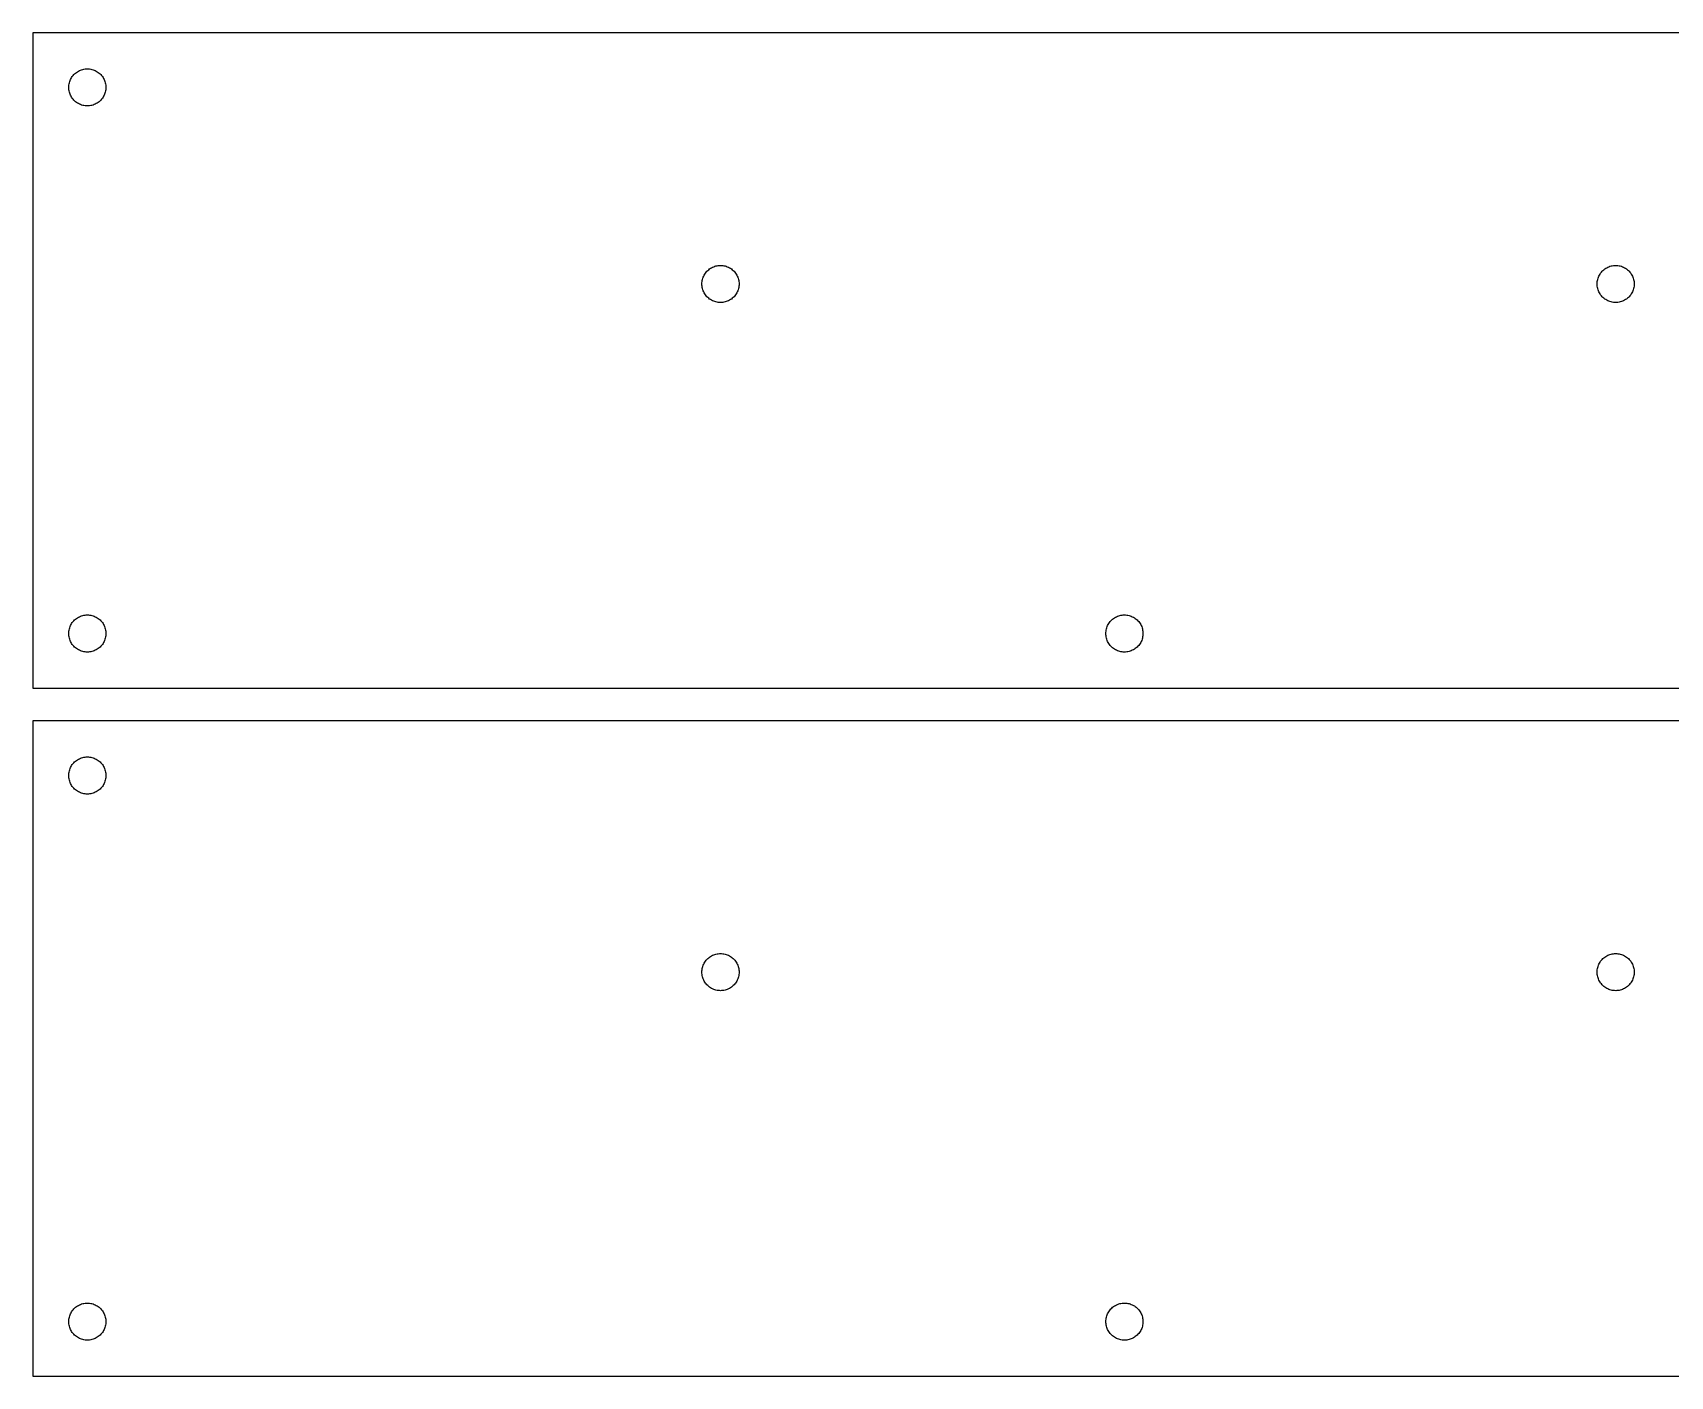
# Model space of a CAD drawing. Header units: metres. Extents: x 0 to 300, y 0 to 186.
# Drawn here: x 0 to 150, y 63 to 186 of the extents above; entities that cross this region are included whole.
import ezdxf

# ---------------------------------------------------------------- set-up
doc = ezdxf.new("R2010")
doc.units = ezdxf.units.M

msp = doc.modelspace()

# ---------------------------------------------------------------- linework, layer by layer
for p, q in [((300, 186), (0, 186)), ((0, 186), (0, 126)), ((3.35339, 181.423), (3.38319, 181.525)), ((3.38319, 181.525), (3.41937, 181.626)), ((3.41937, 181.626), (3.46179, 181.724)), ((3.46179, 181.724), (3.51027, 181.819)), ((3.51027, 181.819), (3.56464, 181.911)), ((3.56464, 181.911), (3.62466, 181.999)), ((3.62466, 181.999), (3.69012, 182.084)), ((3.69012, 182.084), (3.76074, 182.164)), ((3.76074, 182.164), (3.83626, 182.239)), ((3.83626, 182.239), (3.91637, 182.31)), ((3.91637, 182.31), (4.00076, 182.375)), ((4.00076, 182.375), (4.08908, 182.435)), ((4.08908, 182.435), (4.18102, 182.49)), ((4.18102, 182.49), (4.27617, 182.538)), ((4.27617, 182.538), (4.37418, 182.581)), ((4.37418, 182.581), (4.47467, 182.617)), ((4.47467, 182.617), (4.57722, 182.647)), ((4.57722, 182.647), (4.68144, 182.67)), ((4.68144, 182.67), (4.78693, 182.687)), ((4.78693, 182.687), (4.89325, 182.697)), ((4.89325, 182.697), (5, 182.7)), ((5, 182.7), (5.10674, 182.697)), ((5.10674, 182.697), (5.21306, 182.687)), ((5.21306, 182.687), (5.31854, 182.67)), ((5.31854, 182.67), (5.42276, 182.647)), ((5.42276, 182.647), (5.52531, 182.617)), ((5.52531, 182.617), (5.62581, 182.581)), ((5.62581, 182.581), (5.72382, 182.538)), ((5.72382, 182.538), (5.81897, 182.49)), ((5.81897, 182.49), (5.9109, 182.435)), ((5.9109, 182.435), (5.99922, 182.375)), ((5.99922, 182.375), (6.08362, 182.31)), ((6.08362, 182.31), (6.16373, 182.239)), ((6.16373, 182.239), (6.23924, 182.164)), ((6.23924, 182.164), (6.30986, 182.084)), ((6.30986, 182.084), (6.37532, 181.999)), ((6.37532, 181.999), (6.43535, 181.911)), ((6.43535, 181.911), (6.48972, 181.819)), ((6.48972, 181.819), (6.53819, 181.724)), ((6.53819, 181.724), (6.58061, 181.626)), ((6.58061, 181.626), (6.61679, 181.525)), ((6.61679, 181.525), (6.64659, 181.423)), ((3.29999, 181), (3.30334, 181.107)), ((3.30334, 180.893), (3.29999, 181)), ((3.30334, 181.107), (3.3134, 181.213)), ((3.3134, 180.787), (3.30334, 180.893)), ((3.3134, 181.213), (3.33011, 181.319)), ((3.33011, 180.681), (3.3134, 180.787)), ((3.33011, 181.319), (3.35339, 181.423)), ((3.35339, 180.577), (3.33011, 180.681)), ((3.38319, 180.475), (3.35339, 180.577)), ((3.41937, 180.374), (3.38319, 180.475)), ((3.46179, 180.276), (3.41937, 180.374)), ((3.51027, 180.181), (3.46179, 180.276)), ((3.56464, 180.089), (3.51027, 180.181)), ((3.62466, 180.001), (3.56464, 180.089)), ((3.69012, 179.916), (3.62466, 180.001)), ((6.37532, 180.001), (6.30986, 179.916)), ((6.43535, 180.089), (6.37532, 180.001)), ((6.48972, 180.181), (6.43535, 180.089)), ((6.53819, 180.276), (6.48972, 180.181)), ((6.58061, 180.374), (6.53819, 180.276)), ((6.61679, 180.475), (6.58061, 180.374)), ((6.64659, 180.577), (6.61679, 180.475)), ((6.64659, 181.423), (6.66988, 181.319)), ((6.66988, 180.681), (6.64659, 180.577)), ((6.66988, 181.319), (6.68658, 181.213)), ((6.68658, 180.787), (6.66988, 180.681)), ((6.68658, 181.213), (6.69664, 181.107)), ((6.69664, 180.893), (6.68658, 180.787)), ((6.69664, 181.107), (6.7, 181)), ((6.7, 181), (6.69664, 180.893)), ((3.76074, 179.836), (3.69012, 179.916)), ((3.83626, 179.761), (3.76074, 179.836)), ((3.91637, 179.69), (3.83626, 179.761)), ((4.00076, 179.625), (3.91637, 179.69)), ((4.08908, 179.565), (4.00076, 179.625)), ((4.18102, 179.51), (4.08908, 179.565)), ((4.27617, 179.462), (4.18102, 179.51)), ((4.37418, 179.419), (4.27617, 179.462)), ((4.47467, 179.383), (4.37418, 179.419)), ((4.57722, 179.353), (4.47467, 179.383)), ((4.68144, 179.33), (4.57722, 179.353)), ((4.78693, 179.313), (4.68144, 179.33)), ((4.89325, 179.303), (4.78693, 179.313)), ((5, 179.3), (4.89325, 179.303)), ((5.10674, 179.303), (5, 179.3)), ((5.21306, 179.313), (5.10674, 179.303)), ((5.31854, 179.33), (5.21306, 179.313)), ((5.42276, 179.353), (5.31854, 179.33)), ((5.52531, 179.383), (5.42276, 179.353)), ((5.62581, 179.419), (5.52531, 179.383)), ((5.72382, 179.462), (5.62581, 179.419)), ((5.81897, 179.51), (5.72382, 179.462)), ((5.9109, 179.565), (5.81897, 179.51)), ((5.99922, 179.625), (5.9109, 179.565)), ((6.08362, 179.69), (5.99922, 179.625)), ((6.16373, 179.761), (6.08362, 179.69)), ((6.23924, 179.836), (6.16373, 179.761)), ((6.30986, 179.916), (6.23924, 179.836)), ((61.3534, 163.423), (61.3832, 163.525)), ((61.3832, 163.525), (61.4194, 163.626)), ((61.4194, 163.626), (61.4618, 163.724)), ((61.4618, 163.724), (61.5103, 163.819)), ((61.5103, 163.819), (61.5646, 163.911)), ((61.5646, 163.911), (61.6247, 163.999)), ((61.6247, 163.999), (61.6901, 164.084)), ((61.6901, 164.084), (61.7607, 164.164)), ((61.7607, 164.164), (61.8363, 164.239)), ((61.8363, 164.239), (61.9164, 164.31)), ((61.9164, 164.31), (62.0008, 164.375)), ((62.0008, 164.375), (62.0891, 164.435)), ((62.0891, 164.435), (62.181, 164.49)), ((62.181, 164.49), (62.2762, 164.538)), ((62.2762, 164.538), (62.3742, 164.581)), ((62.3742, 164.581), (62.4747, 164.617)), ((62.4747, 164.617), (62.5772, 164.647)), ((62.5772, 164.647), (62.6814, 164.67)), ((62.6814, 164.67), (62.7869, 164.687)), ((62.7869, 164.687), (62.8932, 164.697)), ((62.8932, 164.697), (63, 164.7)), ((63, 164.7), (63.1067, 164.697)), ((63.1067, 164.697), (63.2131, 164.687)), ((63.2131, 164.687), (63.3185, 164.67)), ((63.3185, 164.67), (63.4228, 164.647)), ((63.4228, 164.647), (63.5253, 164.617)), ((63.5253, 164.617), (63.6258, 164.581)), ((63.6258, 164.581), (63.7238, 164.538)), ((63.7238, 164.538), (63.819, 164.49)), ((63.819, 164.49), (63.9109, 164.435)), ((63.9109, 164.435), (63.9992, 164.375)), ((63.9992, 164.375), (64.0836, 164.31)), ((64.0836, 164.31), (64.1637, 164.239)), ((64.1637, 164.239), (64.2392, 164.164)), ((64.2392, 164.164), (64.3099, 164.084)), ((64.3099, 164.084), (64.3753, 163.999)), ((64.3753, 163.999), (64.4353, 163.911)), ((64.4353, 163.911), (64.4897, 163.819)), ((64.4897, 163.819), (64.5382, 163.724)), ((64.5382, 163.724), (64.5806, 163.626)), ((64.5806, 163.626), (64.6168, 163.525)), ((64.6168, 163.525), (64.6466, 163.423)), ((143.353, 163.423), (143.383, 163.525)), ((143.383, 163.525), (143.419, 163.626)), ((143.419, 163.626), (143.462, 163.724)), ((143.462, 163.724), (143.51, 163.819)), ((143.51, 163.819), (143.565, 163.911)), ((143.565, 163.911), (143.625, 163.999)), ((143.625, 163.999), (143.69, 164.084)), ((143.69, 164.084), (143.761, 164.164)), ((143.761, 164.164), (143.836, 164.239)), ((143.836, 164.239), (143.916, 164.31)), ((143.916, 164.31), (144.001, 164.375)), ((144.001, 164.375), (144.089, 164.435)), ((144.089, 164.435), (144.181, 164.49)), ((144.181, 164.49), (144.276, 164.538)), ((144.276, 164.538), (144.374, 164.581)), ((144.374, 164.581), (144.475, 164.617)), ((144.475, 164.617), (144.577, 164.647)), ((144.577, 164.647), (144.681, 164.67)), ((144.681, 164.67), (144.787, 164.687)), ((144.787, 164.687), (144.893, 164.697)), ((144.893, 164.697), (145, 164.7)), ((145, 164.7), (145.107, 164.697)), ((145.107, 164.697), (145.213, 164.687)), ((145.213, 164.687), (145.319, 164.67)), ((145.319, 164.67), (145.423, 164.647)), ((145.423, 164.647), (145.525, 164.617)), ((145.525, 164.617), (145.626, 164.581)), ((145.626, 164.581), (145.724, 164.538)), ((145.724, 164.538), (145.819, 164.49)), ((145.819, 164.49), (145.911, 164.435)), ((145.911, 164.435), (145.999, 164.375)), ((145.999, 164.375), (146.084, 164.31)), ((146.084, 164.31), (146.164, 164.239)), ((146.164, 164.239), (146.239, 164.164)), ((146.239, 164.164), (146.31, 164.084)), ((146.31, 164.084), (146.375, 163.999)), ((146.375, 163.999), (146.435, 163.911)), ((146.435, 163.911), (146.49, 163.819)), ((146.49, 163.819), (146.538, 163.724)), ((146.538, 163.724), (146.581, 163.626)), ((146.581, 163.626), (146.617, 163.525)), ((146.617, 163.525), (146.647, 163.423)), ((61.3, 163), (61.3033, 163.107)), ((61.3033, 162.893), (61.3, 163)), ((61.3033, 163.107), (61.3134, 163.213)), ((61.3134, 162.787), (61.3033, 162.893)), ((61.3134, 163.213), (61.3301, 163.319)), ((61.3301, 162.681), (61.3134, 162.787)), ((61.3301, 163.319), (61.3534, 163.423)), ((61.3534, 162.577), (61.3301, 162.681)), ((61.3832, 162.475), (61.3534, 162.577)), ((61.4194, 162.374), (61.3832, 162.475)), ((61.4618, 162.276), (61.4194, 162.374)), ((61.5103, 162.181), (61.4618, 162.276)), ((61.5646, 162.089), (61.5103, 162.181)), ((61.6247, 162.001), (61.5646, 162.089)), ((61.6901, 161.916), (61.6247, 162.001)), ((64.3753, 162.001), (64.3099, 161.916)), ((64.4353, 162.089), (64.3753, 162.001)), ((64.4897, 162.181), (64.4353, 162.089)), ((64.5382, 162.276), (64.4897, 162.181)), ((64.5806, 162.374), (64.5382, 162.276)), ((64.6168, 162.475), (64.5806, 162.374)), ((64.6466, 162.577), (64.6168, 162.475)), ((64.6466, 163.423), (64.6699, 163.319)), ((64.6699, 162.681), (64.6466, 162.577)), ((64.6699, 163.319), (64.6866, 163.213)), ((64.6866, 162.787), (64.6699, 162.681)), ((64.6866, 163.213), (64.6966, 163.107)), ((64.6966, 162.893), (64.6866, 162.787)), ((64.6966, 163.107), (64.7, 163)), ((64.7, 163), (64.6966, 162.893)), ((143.3, 163), (143.303, 163.107)), ((143.303, 162.893), (143.3, 163)), ((143.303, 163.107), (143.313, 163.213)), ((143.313, 162.787), (143.303, 162.893)), ((143.313, 163.213), (143.33, 163.319)), ((143.33, 162.681), (143.313, 162.787)), ((143.33, 163.319), (143.353, 163.423)), ((143.353, 162.577), (143.33, 162.681)), ((143.383, 162.475), (143.353, 162.577)), ((143.419, 162.374), (143.383, 162.475)), ((143.462, 162.276), (143.419, 162.374)), ((143.51, 162.181), (143.462, 162.276)), ((143.565, 162.089), (143.51, 162.181)), ((143.625, 162.001), (143.565, 162.089)), ((143.69, 161.916), (143.625, 162.001)), ((146.375, 162.001), (146.31, 161.916)), ((146.435, 162.089), (146.375, 162.001)), ((146.49, 162.181), (146.435, 162.089)), ((146.538, 162.276), (146.49, 162.181)), ((146.581, 162.374), (146.538, 162.276)), ((146.617, 162.475), (146.581, 162.374)), ((146.647, 162.577), (146.617, 162.475)), ((146.647, 163.423), (146.67, 163.319)), ((146.67, 162.681), (146.647, 162.577)), ((146.67, 163.319), (146.687, 163.213)), ((146.687, 162.787), (146.67, 162.681)), ((146.687, 163.213), (146.697, 163.107)), ((146.697, 162.893), (146.687, 162.787)), ((146.697, 163.107), (146.7, 163)), ((146.7, 163), (146.697, 162.893)), ((61.7607, 161.836), (61.6901, 161.916)), ((61.8363, 161.761), (61.7607, 161.836)), ((61.9164, 161.69), (61.8363, 161.761)), ((62.0008, 161.625), (61.9164, 161.69)), ((62.0891, 161.565), (62.0008, 161.625)), ((62.181, 161.51), (62.0891, 161.565)), ((62.2762, 161.462), (62.181, 161.51)), ((62.3742, 161.419), (62.2762, 161.462)), ((62.4747, 161.383), (62.3742, 161.419)), ((62.5772, 161.353), (62.4747, 161.383)), ((62.6814, 161.33), (62.5772, 161.353)), ((62.7869, 161.313), (62.6814, 161.33)), ((62.8932, 161.303), (62.7869, 161.313)), ((63, 161.3), (62.8932, 161.303)), ((63.1067, 161.303), (63, 161.3)), ((63.2131, 161.313), (63.1067, 161.303)), ((63.3185, 161.33), (63.2131, 161.313)), ((63.4228, 161.353), (63.3185, 161.33)), ((63.5253, 161.383), (63.4228, 161.353)), ((63.6258, 161.419), (63.5253, 161.383)), ((63.7238, 161.462), (63.6258, 161.419)), ((63.819, 161.51), (63.7238, 161.462)), ((63.9109, 161.565), (63.819, 161.51)), ((63.9992, 161.625), (63.9109, 161.565)), ((64.0836, 161.69), (63.9992, 161.625)), ((64.1637, 161.761), (64.0836, 161.69)), ((64.2392, 161.836), (64.1637, 161.761)), ((64.3099, 161.916), (64.2392, 161.836)), ((143.761, 161.836), (143.69, 161.916)), ((143.836, 161.761), (143.761, 161.836)), ((143.916, 161.69), (143.836, 161.761)), ((144.001, 161.625), (143.916, 161.69)), ((144.089, 161.565), (144.001, 161.625)), ((144.181, 161.51), (144.089, 161.565)), ((144.276, 161.462), (144.181, 161.51)), ((144.374, 161.419), (144.276, 161.462)), ((144.475, 161.383), (144.374, 161.419)), ((144.577, 161.353), (144.475, 161.383)), ((144.681, 161.33), (144.577, 161.353)), ((144.787, 161.313), (144.681, 161.33)), ((144.893, 161.303), (144.787, 161.313)), ((145, 161.3), (144.893, 161.303)), ((145.107, 161.303), (145, 161.3)), ((145.213, 161.313), (145.107, 161.303)), ((145.319, 161.33), (145.213, 161.313)), ((145.423, 161.353), (145.319, 161.33)), ((145.525, 161.383), (145.423, 161.353)), ((145.626, 161.419), (145.525, 161.383)), ((145.724, 161.462), (145.626, 161.419)), ((145.819, 161.51), (145.724, 161.462)), ((145.911, 161.565), (145.819, 161.51)), ((145.999, 161.625), (145.911, 161.565)), ((146.084, 161.69), (145.999, 161.625)), ((146.164, 161.761), (146.084, 161.69)), ((146.239, 161.836), (146.164, 161.761)), ((146.31, 161.916), (146.239, 161.836)), ((3.62466, 131.999), (3.69012, 132.084)), ((3.69012, 132.084), (3.76074, 132.164)), ((3.76074, 132.164), (3.83626, 132.239)), ((3.83626, 132.239), (3.91637, 132.31)), ((3.91637, 132.31), (4.00076, 132.375)), ((4.00076, 132.375), (4.08908, 132.435)), ((4.08908, 132.435), (4.18102, 132.49)), ((4.18102, 132.49), (4.27617, 132.538)), ((4.27617, 132.538), (4.37418, 132.581)), ((4.37418, 132.581), (4.47467, 132.617)), ((4.47467, 132.617), (4.57722, 132.647)), ((4.57722, 132.647), (4.68144, 132.67)), ((4.68144, 132.67), (4.78693, 132.687)), ((4.78693, 132.687), (4.89325, 132.697)), ((4.89325, 132.697), (5, 132.7)), ((5, 132.7), (5.10674, 132.697)), ((5.10674, 132.697), (5.21306, 132.687)), ((5.21306, 132.687), (5.31854, 132.67)), ((5.31854, 132.67), (5.42276, 132.647)), ((5.42276, 132.647), (5.52531, 132.617)), ((5.52531, 132.617), (5.62581, 132.581)), ((5.62581, 132.581), (5.72382, 132.538)), ((5.72382, 132.538), (5.81897, 132.49)), ((5.81897, 132.49), (5.9109, 132.435)), ((5.9109, 132.435), (5.99922, 132.375)), ((5.99922, 132.375), (6.08362, 132.31)), ((6.08362, 132.31), (6.16373, 132.239)), ((6.16373, 132.239), (6.23924, 132.164)), ((6.23924, 132.164), (6.30986, 132.084)), ((6.30986, 132.084), (6.37532, 131.999)), ((98.6247, 131.999), (98.6901, 132.084)), ((98.6901, 132.084), (98.7607, 132.164)), ((98.7607, 132.164), (98.8363, 132.239)), ((98.8363, 132.239), (98.9164, 132.31)), ((98.9164, 132.31), (99.0008, 132.375)), ((99.0008, 132.375), (99.0891, 132.435)), ((99.0891, 132.435), (99.181, 132.49)), ((99.181, 132.49), (99.2762, 132.538)), ((99.2762, 132.538), (99.3742, 132.581)), ((99.3742, 132.581), (99.4747, 132.617)), ((99.4747, 132.617), (99.5772, 132.647)), ((99.5772, 132.647), (99.6814, 132.67)), ((99.6814, 132.67), (99.7869, 132.687)), ((99.7869, 132.687), (99.8932, 132.697)), ((99.8932, 132.697), (100, 132.7)), ((100, 132.7), (100.107, 132.697)), ((100.107, 132.697), (100.213, 132.687)), ((100.213, 132.687), (100.319, 132.67)), ((100.319, 132.67), (100.423, 132.647)), ((100.423, 132.647), (100.525, 132.617)), ((100.525, 132.617), (100.626, 132.581)), ((100.626, 132.581), (100.724, 132.538)), ((100.724, 132.538), (100.819, 132.49)), ((100.819, 132.49), (100.911, 132.435)), ((100.911, 132.435), (100.999, 132.375)), ((100.999, 132.375), (101.084, 132.31)), ((101.084, 132.31), (101.164, 132.239)), ((101.164, 132.239), (101.239, 132.164)), ((101.239, 132.164), (101.31, 132.084)), ((101.31, 132.084), (101.375, 131.999)), ((3.29999, 131), (3.30334, 131.107)), ((3.30334, 130.893), (3.29999, 131)), ((3.30334, 131.107), (3.3134, 131.213)), ((3.3134, 130.787), (3.30334, 130.893)), ((3.3134, 131.213), (3.33011, 131.319)), ((3.33011, 130.681), (3.3134, 130.787)), ((3.33011, 131.319), (3.35339, 131.423)), ((3.35339, 130.577), (3.33011, 130.681)), ((3.35339, 131.423), (3.38319, 131.525)), ((3.38319, 130.475), (3.35339, 130.577)), ((3.38319, 131.525), (3.41937, 131.626)), ((3.41937, 131.626), (3.46179, 131.724)), ((3.46179, 131.724), (3.51027, 131.819)), ((3.51027, 131.819), (3.56464, 131.911)), ((3.56464, 131.911), (3.62466, 131.999)), ((6.37532, 131.999), (6.43535, 131.911)), ((6.43535, 131.911), (6.48972, 131.819)), ((6.48972, 131.819), (6.53819, 131.724)), ((6.53819, 131.724), (6.58061, 131.626)), ((6.58061, 131.626), (6.61679, 131.525)), ((6.61679, 131.525), (6.64659, 131.423)), ((6.64659, 130.577), (6.61679, 130.475)), ((6.64659, 131.423), (6.66988, 131.319)), ((6.66988, 130.681), (6.64659, 130.577)), ((6.66988, 131.319), (6.68658, 131.213)), ((6.68658, 130.787), (6.66988, 130.681)), ((6.68658, 131.213), (6.69664, 131.107)), ((6.69664, 130.893), (6.68658, 130.787)), ((6.69664, 131.107), (6.7, 131)), ((6.7, 131), (6.69664, 130.893)), ((98.3, 131), (98.3033, 131.107)), ((98.3033, 130.893), (98.3, 131)), ((98.3033, 131.107), (98.3134, 131.213)), ((98.3134, 130.787), (98.3033, 130.893)), ((98.3134, 131.213), (98.3301, 131.319)), ((98.3301, 130.681), (98.3134, 130.787)), ((98.3301, 131.319), (98.3534, 131.423)), ((98.3534, 130.577), (98.3301, 130.681)), ((98.3534, 131.423), (98.3832, 131.525)), ((98.3832, 130.475), (98.3534, 130.577)), ((98.3832, 131.525), (98.4194, 131.626)), ((98.4194, 131.626), (98.4618, 131.724)), ((98.4618, 131.724), (98.5103, 131.819)), ((98.5103, 131.819), (98.5646, 131.911)), ((98.5646, 131.911), (98.6247, 131.999)), ((101.375, 131.999), (101.435, 131.911)), ((101.435, 131.911), (101.49, 131.819)), ((101.49, 131.819), (101.538, 131.724)), ((101.538, 131.724), (101.581, 131.626)), ((101.581, 131.626), (101.617, 131.525)), ((101.617, 131.525), (101.647, 131.423)), ((101.647, 130.577), (101.617, 130.475)), ((101.647, 131.423), (101.67, 131.319)), ((101.67, 130.681), (101.647, 130.577)), ((101.67, 131.319), (101.687, 131.213)), ((101.687, 130.787), (101.67, 130.681)), ((101.687, 131.213), (101.697, 131.107)), ((101.697, 130.893), (101.687, 130.787)), ((101.697, 131.107), (101.7, 131)), ((101.7, 131), (101.697, 130.893)), ((3.41937, 130.374), (3.38319, 130.475)), ((3.46179, 130.276), (3.41937, 130.374)), ((3.51027, 130.181), (3.46179, 130.276)), ((3.56464, 130.089), (3.51027, 130.181)), ((3.62466, 130.001), (3.56464, 130.089)), ((3.69012, 129.916), (3.62466, 130.001)), ((3.76074, 129.836), (3.69012, 129.916)), ((3.83626, 129.761), (3.76074, 129.836)), ((3.91637, 129.69), (3.83626, 129.761)), ((4.00076, 129.625), (3.91637, 129.69)), ((4.08908, 129.565), (4.00076, 129.625)), ((4.18102, 129.51), (4.08908, 129.565)), ((4.27617, 129.462), (4.18102, 129.51)), ((4.37418, 129.419), (4.27617, 129.462)), ((4.47467, 129.383), (4.37418, 129.419)), ((4.57722, 129.353), (4.47467, 129.383)), ((4.68144, 129.33), (4.57722, 129.353)), ((4.78693, 129.313), (4.68144, 129.33)), ((4.89325, 129.303), (4.78693, 129.313)), ((5, 129.3), (4.89325, 129.303)), ((5.10674, 129.303), (5, 129.3)), ((5.21306, 129.313), (5.10674, 129.303)), ((5.31854, 129.33), (5.21306, 129.313)), ((5.42276, 129.353), (5.31854, 129.33)), ((5.52531, 129.383), (5.42276, 129.353)), ((5.62581, 129.419), (5.52531, 129.383)), ((5.72382, 129.462), (5.62581, 129.419)), ((5.81897, 129.51), (5.72382, 129.462)), ((5.9109, 129.565), (5.81897, 129.51)), ((5.99922, 129.625), (5.9109, 129.565)), ((6.08362, 129.69), (5.99922, 129.625)), ((6.16373, 129.761), (6.08362, 129.69)), ((6.23924, 129.836), (6.16373, 129.761)), ((6.30986, 129.916), (6.23924, 129.836)), ((6.37532, 130.001), (6.30986, 129.916)), ((6.43535, 130.089), (6.37532, 130.001)), ((6.48972, 130.181), (6.43535, 130.089)), ((6.53819, 130.276), (6.48972, 130.181)), ((6.58061, 130.374), (6.53819, 130.276)), ((6.61679, 130.475), (6.58061, 130.374)), ((98.4194, 130.374), (98.3832, 130.475)), ((98.4618, 130.276), (98.4194, 130.374)), ((98.5103, 130.181), (98.4618, 130.276)), ((98.5646, 130.089), (98.5103, 130.181)), ((98.6247, 130.001), (98.5646, 130.089)), ((98.6901, 129.916), (98.6247, 130.001)), ((98.7607, 129.836), (98.6901, 129.916)), ((98.8363, 129.761), (98.7607, 129.836)), ((98.9164, 129.69), (98.8363, 129.761)), ((99.0008, 129.625), (98.9164, 129.69)), ((99.0891, 129.565), (99.0008, 129.625)), ((99.181, 129.51), (99.0891, 129.565)), ((99.2762, 129.462), (99.181, 129.51)), ((99.3742, 129.419), (99.2762, 129.462)), ((99.4747, 129.383), (99.3742, 129.419)), ((99.5772, 129.353), (99.4747, 129.383)), ((99.6814, 129.33), (99.5772, 129.353)), ((99.7869, 129.313), (99.6814, 129.33)), ((99.8932, 129.303), (99.7869, 129.313)), ((100, 129.3), (99.8932, 129.303)), ((100.107, 129.303), (100, 129.3)), ((100.213, 129.313), (100.107, 129.303)), ((100.319, 129.33), (100.213, 129.313)), ((100.423, 129.353), (100.319, 129.33)), ((100.525, 129.383), (100.423, 129.353)), ((100.626, 129.419), (100.525, 129.383)), ((100.724, 129.462), (100.626, 129.419)), ((100.819, 129.51), (100.724, 129.462)), ((100.911, 129.565), (100.819, 129.51)), ((100.999, 129.625), (100.911, 129.565)), ((101.084, 129.69), (100.999, 129.625)), ((101.164, 129.761), (101.084, 129.69)), ((101.239, 129.836), (101.164, 129.761)), ((101.31, 129.916), (101.239, 129.836)), ((101.375, 130.001), (101.31, 129.916)), ((101.435, 130.089), (101.375, 130.001)), ((101.49, 130.181), (101.435, 130.089)), ((101.538, 130.276), (101.49, 130.181)), ((101.581, 130.374), (101.538, 130.276)), ((101.617, 130.475), (101.581, 130.374)), ((0, 126), (300, 126)), ((300, 123), (0, 123)), ((0, 123), (0, 63)), ((3.35339, 118.423), (3.38319, 118.525)), ((3.38319, 118.525), (3.41937, 118.626)), ((3.41937, 118.626), (3.46179, 118.724)), ((3.46179, 118.724), (3.51027, 118.819)), ((3.51027, 118.819), (3.56464, 118.911)), ((3.56464, 118.911), (3.62466, 118.999)), ((3.62466, 118.999), (3.69012, 119.084)), ((3.69012, 119.084), (3.76074, 119.164)), ((3.76074, 119.164), (3.83626, 119.239)), ((3.83626, 119.239), (3.91637, 119.31)), ((3.91637, 119.31), (4.00076, 119.375)), ((4.00076, 119.375), (4.08908, 119.435)), ((4.08908, 119.435), (4.18102, 119.49)), ((4.18102, 119.49), (4.27617, 119.538)), ((4.27617, 119.538), (4.37418, 119.581)), ((4.37418, 119.581), (4.47467, 119.617)), ((4.47467, 119.617), (4.57722, 119.647)), ((4.57722, 119.647), (4.68144, 119.67)), ((4.68144, 119.67), (4.78693, 119.687)), ((4.78693, 119.687), (4.89325, 119.697)), ((4.89325, 119.697), (5, 119.7)), ((5, 119.7), (5.10674, 119.697)), ((5.10674, 119.697), (5.21306, 119.687)), ((5.21306, 119.687), (5.31854, 119.67)), ((5.31854, 119.67), (5.42276, 119.647)), ((5.42276, 119.647), (5.52531, 119.617)), ((5.52531, 119.617), (5.62581, 119.581)), ((5.62581, 119.581), (5.72382, 119.538)), ((5.72382, 119.538), (5.81897, 119.49)), ((5.81897, 119.49), (5.9109, 119.435)), ((5.9109, 119.435), (5.99922, 119.375)), ((5.99922, 119.375), (6.08362, 119.31)), ((6.08362, 119.31), (6.16373, 119.239)), ((6.16373, 119.239), (6.23924, 119.164)), ((6.23924, 119.164), (6.30986, 119.084)), ((6.30986, 119.084), (6.37532, 118.999)), ((6.37532, 118.999), (6.43535, 118.911)), ((6.43535, 118.911), (6.48972, 118.819)), ((6.48972, 118.819), (6.53819, 118.724)), ((6.53819, 118.724), (6.58061, 118.626)), ((6.58061, 118.626), (6.61679, 118.525)), ((6.61679, 118.525), (6.64659, 118.423)), ((3.29999, 118), (3.30334, 118.107)), ((3.30334, 117.893), (3.29999, 118)), ((3.30334, 118.107), (3.3134, 118.213)), ((3.3134, 117.787), (3.30334, 117.893)), ((3.3134, 118.213), (3.33011, 118.319)), ((3.33011, 117.681), (3.3134, 117.787)), ((3.33011, 118.319), (3.35339, 118.423)), ((3.35339, 117.577), (3.33011, 117.681)), ((3.38319, 117.475), (3.35339, 117.577)), ((3.41937, 117.374), (3.38319, 117.475)), ((3.46179, 117.276), (3.41937, 117.374)), ((3.51027, 117.181), (3.46179, 117.276)), ((3.56464, 117.089), (3.51027, 117.181)), ((3.62466, 117.001), (3.56464, 117.089)), ((3.69012, 116.916), (3.62466, 117.001)), ((6.37532, 117.001), (6.30986, 116.916)), ((6.43535, 117.089), (6.37532, 117.001)), ((6.48972, 117.181), (6.43535, 117.089)), ((6.53819, 117.276), (6.48972, 117.181)), ((6.58061, 117.374), (6.53819, 117.276)), ((6.61679, 117.475), (6.58061, 117.374)), ((6.64659, 117.577), (6.61679, 117.475)), ((6.64659, 118.423), (6.66988, 118.319)), ((6.66988, 117.681), (6.64659, 117.577)), ((6.66988, 118.319), (6.68658, 118.213)), ((6.68658, 117.787), (6.66988, 117.681)), ((6.68658, 118.213), (6.69664, 118.107)), ((6.69664, 117.893), (6.68658, 117.787)), ((6.69664, 118.107), (6.7, 118)), ((6.7, 118), (6.69664, 117.893)), ((3.76074, 116.836), (3.69012, 116.916)), ((3.83626, 116.761), (3.76074, 116.836)), ((3.91637, 116.69), (3.83626, 116.761)), ((4.00076, 116.625), (3.91637, 116.69)), ((4.08908, 116.565), (4.00076, 116.625)), ((4.18102, 116.51), (4.08908, 116.565)), ((4.27617, 116.462), (4.18102, 116.51)), ((4.37418, 116.419), (4.27617, 116.462)), ((4.47467, 116.383), (4.37418, 116.419)), ((4.57722, 116.353), (4.47467, 116.383)), ((4.68144, 116.33), (4.57722, 116.353)), ((4.78693, 116.313), (4.68144, 116.33)), ((4.89325, 116.303), (4.78693, 116.313)), ((5, 116.3), (4.89325, 116.303)), ((5.10674, 116.303), (5, 116.3)), ((5.21306, 116.313), (5.10674, 116.303)), ((5.31854, 116.33), (5.21306, 116.313)), ((5.42276, 116.353), (5.31854, 116.33)), ((5.52531, 116.383), (5.42276, 116.353)), ((5.62581, 116.419), (5.52531, 116.383)), ((5.72382, 116.462), (5.62581, 116.419)), ((5.81897, 116.51), (5.72382, 116.462)), ((5.9109, 116.565), (5.81897, 116.51)), ((5.99922, 116.625), (5.9109, 116.565)), ((6.08362, 116.69), (5.99922, 116.625)), ((6.16373, 116.761), (6.08362, 116.69)), ((6.23924, 116.836), (6.16373, 116.761)), ((6.30986, 116.916), (6.23924, 116.836)), ((61.3534, 100.423), (61.3832, 100.525)), ((61.3832, 100.525), (61.4194, 100.626)), ((61.4194, 100.626), (61.4618, 100.724)), ((61.4618, 100.724), (61.5103, 100.819)), ((61.5103, 100.819), (61.5646, 100.911)), ((61.5646, 100.911), (61.6247, 100.999)), ((61.6247, 100.999), (61.6901, 101.084)), ((61.6901, 101.084), (61.7607, 101.164)), ((61.7607, 101.164), (61.8363, 101.239)), ((61.8363, 101.239), (61.9164, 101.31)), ((61.9164, 101.31), (62.0008, 101.375)), ((62.0008, 101.375), (62.0891, 101.435)), ((62.0891, 101.435), (62.181, 101.49)), ((62.181, 101.49), (62.2762, 101.538)), ((62.2762, 101.538), (62.3742, 101.581)), ((62.3742, 101.581), (62.4747, 101.617)), ((62.4747, 101.617), (62.5772, 101.647)), ((62.5772, 101.647), (62.6814, 101.67)), ((62.6814, 101.67), (62.7869, 101.687)), ((62.7869, 101.687), (62.8932, 101.697)), ((62.8932, 101.697), (63, 101.7)), ((63, 101.7), (63.1067, 101.697)), ((63.1067, 101.697), (63.2131, 101.687)), ((63.2131, 101.687), (63.3185, 101.67)), ((63.3185, 101.67), (63.4228, 101.647)), ((63.4228, 101.647), (63.5253, 101.617)), ((63.5253, 101.617), (63.6258, 101.581)), ((63.6258, 101.581), (63.7238, 101.538)), ((63.7238, 101.538), (63.819, 101.49)), ((63.819, 101.49), (63.9109, 101.435)), ((63.9109, 101.435), (63.9992, 101.375)), ((63.9992, 101.375), (64.0836, 101.31)), ((64.0836, 101.31), (64.1637, 101.239)), ((64.1637, 101.239), (64.2392, 101.164)), ((64.2392, 101.164), (64.3099, 101.084)), ((64.3099, 101.084), (64.3753, 100.999)), ((64.3753, 100.999), (64.4353, 100.911)), ((64.4353, 100.911), (64.4897, 100.819)), ((64.4897, 100.819), (64.5382, 100.724)), ((64.5382, 100.724), (64.5806, 100.626)), ((64.5806, 100.626), (64.6168, 100.525)), ((64.6168, 100.525), (64.6466, 100.423)), ((143.353, 100.423), (143.383, 100.525)), ((143.383, 100.525), (143.419, 100.626)), ((143.419, 100.626), (143.462, 100.724)), ((143.462, 100.724), (143.51, 100.819)), ((143.51, 100.819), (143.565, 100.911)), ((143.565, 100.911), (143.625, 100.999)), ((143.625, 100.999), (143.69, 101.084)), ((143.69, 101.084), (143.761, 101.164)), ((143.761, 101.164), (143.836, 101.239)), ((143.836, 101.239), (143.916, 101.31)), ((143.916, 101.31), (144.001, 101.375)), ((144.001, 101.375), (144.089, 101.435)), ((144.089, 101.435), (144.181, 101.49)), ((144.181, 101.49), (144.276, 101.538)), ((144.276, 101.538), (144.374, 101.581)), ((144.374, 101.581), (144.475, 101.617)), ((144.475, 101.617), (144.577, 101.647)), ((144.577, 101.647), (144.681, 101.67)), ((144.681, 101.67), (144.787, 101.687)), ((144.787, 101.687), (144.893, 101.697)), ((144.893, 101.697), (145, 101.7)), ((145, 101.7), (145.107, 101.697)), ((145.107, 101.697), (145.213, 101.687)), ((145.213, 101.687), (145.319, 101.67)), ((145.319, 101.67), (145.423, 101.647)), ((145.423, 101.647), (145.525, 101.617)), ((145.525, 101.617), (145.626, 101.581)), ((145.626, 101.581), (145.724, 101.538)), ((145.724, 101.538), (145.819, 101.49)), ((145.819, 101.49), (145.911, 101.435)), ((145.911, 101.435), (145.999, 101.375)), ((145.999, 101.375), (146.084, 101.31)), ((146.084, 101.31), (146.164, 101.239)), ((146.164, 101.239), (146.239, 101.164)), ((146.239, 101.164), (146.31, 101.084)), ((146.31, 101.084), (146.375, 100.999)), ((146.375, 100.999), (146.435, 100.911)), ((146.435, 100.911), (146.49, 100.819)), ((146.49, 100.819), (146.538, 100.724)), ((146.538, 100.724), (146.581, 100.626)), ((146.581, 100.626), (146.617, 100.525)), ((146.617, 100.525), (146.647, 100.423)), ((61.3, 100), (61.3033, 100.107)), ((61.3033, 99.8932), (61.3, 100)), ((61.3033, 100.107), (61.3134, 100.213)), ((61.3134, 99.7869), (61.3033, 99.8932)), ((61.3134, 100.213), (61.3301, 100.319)), ((61.3301, 99.6814), (61.3134, 99.7869)), ((61.3301, 100.319), (61.3534, 100.423)), ((61.3534, 99.5772), (61.3301, 99.6814)), ((61.3832, 99.4747), (61.3534, 99.5772)), ((61.4194, 99.3742), (61.3832, 99.4747)), ((61.4618, 99.2762), (61.4194, 99.3742)), ((61.5103, 99.181), (61.4618, 99.2762)), ((61.5646, 99.0891), (61.5103, 99.181)), ((61.6247, 99.0008), (61.5646, 99.0891)), ((61.6901, 98.9164), (61.6247, 99.0008)), ((64.3753, 99.0008), (64.3099, 98.9164)), ((64.4353, 99.0891), (64.3753, 99.0008)), ((64.4897, 99.181), (64.4353, 99.0891)), ((64.5382, 99.2762), (64.4897, 99.181)), ((64.5806, 99.3742), (64.5382, 99.2762)), ((64.6168, 99.4747), (64.5806, 99.3742)), ((64.6466, 99.5772), (64.6168, 99.4747)), ((64.6466, 100.423), (64.6699, 100.319)), ((64.6699, 99.6814), (64.6466, 99.5772)), ((64.6699, 100.319), (64.6866, 100.213)), ((64.6866, 99.7869), (64.6699, 99.6814)), ((64.6866, 100.213), (64.6966, 100.107)), ((64.6966, 99.8932), (64.6866, 99.7869)), ((64.6966, 100.107), (64.7, 100)), ((64.7, 100), (64.6966, 99.8932)), ((143.3, 100), (143.303, 100.107)), ((143.303, 99.8932), (143.3, 100)), ((143.303, 100.107), (143.313, 100.213)), ((143.313, 99.7869), (143.303, 99.8932)), ((143.313, 100.213), (143.33, 100.319)), ((143.33, 99.6814), (143.313, 99.7869)), ((143.33, 100.319), (143.353, 100.423)), ((143.353, 99.5772), (143.33, 99.6814)), ((143.383, 99.4747), (143.353, 99.5772)), ((143.419, 99.3742), (143.383, 99.4747)), ((143.462, 99.2762), (143.419, 99.3742)), ((143.51, 99.181), (143.462, 99.2762)), ((143.565, 99.0891), (143.51, 99.181)), ((143.625, 99.0008), (143.565, 99.0891)), ((143.69, 98.9164), (143.625, 99.0008)), ((146.375, 99.0008), (146.31, 98.9164)), ((146.435, 99.0891), (146.375, 99.0008)), ((146.49, 99.181), (146.435, 99.0891)), ((146.538, 99.2762), (146.49, 99.181)), ((146.581, 99.3742), (146.538, 99.2762)), ((146.617, 99.4747), (146.581, 99.3742)), ((146.647, 99.5772), (146.617, 99.4747)), ((146.647, 100.423), (146.67, 100.319)), ((146.67, 99.6814), (146.647, 99.5772)), ((146.67, 100.319), (146.687, 100.213)), ((146.687, 99.7869), (146.67, 99.6814)), ((146.687, 100.213), (146.697, 100.107)), ((146.697, 99.8932), (146.687, 99.7869)), ((146.697, 100.107), (146.7, 100)), ((146.7, 100), (146.697, 99.8932)), ((61.7607, 98.8363), (61.6901, 98.9164)), ((61.8363, 98.7607), (61.7607, 98.8363)), ((61.9164, 98.6901), (61.8363, 98.7607)), ((62.0008, 98.6247), (61.9164, 98.6901)), ((62.0891, 98.5646), (62.0008, 98.6247)), ((62.181, 98.5103), (62.0891, 98.5646)), ((62.2762, 98.4618), (62.181, 98.5103)), ((62.3742, 98.4194), (62.2762, 98.4618)), ((62.4747, 98.3832), (62.3742, 98.4194)), ((62.5772, 98.3534), (62.4747, 98.3832)), ((62.6814, 98.3301), (62.5772, 98.3534)), ((62.7869, 98.3134), (62.6814, 98.3301)), ((62.8932, 98.3033), (62.7869, 98.3134)), ((63, 98.3), (62.8932, 98.3033)), ((63.1067, 98.3033), (63, 98.3)), ((63.2131, 98.3134), (63.1067, 98.3033)), ((63.3185, 98.3301), (63.2131, 98.3134)), ((63.4228, 98.3534), (63.3185, 98.3301)), ((63.5253, 98.3832), (63.4228, 98.3534)), ((63.6258, 98.4194), (63.5253, 98.3832)), ((63.7238, 98.4618), (63.6258, 98.4194)), ((63.819, 98.5103), (63.7238, 98.4618)), ((63.9109, 98.5646), (63.819, 98.5103)), ((63.9992, 98.6247), (63.9109, 98.5646)), ((64.0836, 98.6901), (63.9992, 98.6247)), ((64.1637, 98.7607), (64.0836, 98.6901)), ((64.2392, 98.8363), (64.1637, 98.7607)), ((64.3099, 98.9164), (64.2392, 98.8363)), ((143.761, 98.8363), (143.69, 98.9164)), ((143.836, 98.7607), (143.761, 98.8363)), ((143.916, 98.6901), (143.836, 98.7607)), ((144.001, 98.6247), (143.916, 98.6901)), ((144.089, 98.5646), (144.001, 98.6247)), ((144.181, 98.5103), (144.089, 98.5646)), ((144.276, 98.4618), (144.181, 98.5103)), ((144.374, 98.4194), (144.276, 98.4618)), ((144.475, 98.3832), (144.374, 98.4194)), ((144.577, 98.3534), (144.475, 98.3832)), ((144.681, 98.3301), (144.577, 98.3534)), ((144.787, 98.3134), (144.681, 98.3301)), ((144.893, 98.3033), (144.787, 98.3134)), ((145, 98.3), (144.893, 98.3033)), ((145.107, 98.3033), (145, 98.3)), ((145.213, 98.3134), (145.107, 98.3033)), ((145.319, 98.3301), (145.213, 98.3134)), ((145.423, 98.3534), (145.319, 98.3301)), ((145.525, 98.3832), (145.423, 98.3534)), ((145.626, 98.4194), (145.525, 98.3832)), ((145.724, 98.4618), (145.626, 98.4194)), ((145.819, 98.5103), (145.724, 98.4618)), ((145.911, 98.5646), (145.819, 98.5103)), ((145.999, 98.6247), (145.911, 98.5646)), ((146.084, 98.6901), (145.999, 98.6247)), ((146.164, 98.7607), (146.084, 98.6901)), ((146.239, 98.8363), (146.164, 98.7607)), ((146.31, 98.9164), (146.239, 98.8363)), ((3.62466, 68.9992), (3.69012, 69.0836)), ((3.69012, 69.0836), (3.76074, 69.1637)), ((3.76074, 69.1637), (3.83626, 69.2392)), ((3.83626, 69.2392), (3.91637, 69.3099)), ((3.91637, 69.3099), (4.00076, 69.3753)), ((4.00076, 69.3753), (4.08908, 69.4353)), ((4.08908, 69.4353), (4.18102, 69.4897)), ((4.18102, 69.4897), (4.27617, 69.5382)), ((4.27617, 69.5382), (4.37418, 69.5806)), ((4.37418, 69.5806), (4.47467, 69.6168)), ((4.47467, 69.6168), (4.57722, 69.6466)), ((4.57722, 69.6466), (4.68144, 69.6699)), ((4.68144, 69.6699), (4.78693, 69.6866)), ((4.78693, 69.6866), (4.89325, 69.6966)), ((4.89325, 69.6966), (5, 69.7)), ((5, 69.7), (5.10674, 69.6966)), ((5.10674, 69.6966), (5.21306, 69.6866)), ((5.21306, 69.6866), (5.31854, 69.6699)), ((5.31854, 69.6699), (5.42276, 69.6466)), ((5.42276, 69.6466), (5.52531, 69.6168)), ((5.52531, 69.6168), (5.62581, 69.5806)), ((5.62581, 69.5806), (5.72382, 69.5382)), ((5.72382, 69.5382), (5.81897, 69.4897)), ((5.81897, 69.4897), (5.9109, 69.4353)), ((5.9109, 69.4353), (5.99922, 69.3753)), ((5.99922, 69.3753), (6.08362, 69.3099)), ((6.08362, 69.3099), (6.16373, 69.2392)), ((6.16373, 69.2392), (6.23924, 69.1637)), ((6.23924, 69.1637), (6.30986, 69.0836)), ((6.30986, 69.0836), (6.37532, 68.9992)), ((98.6247, 68.9992), (98.6901, 69.0836)), ((98.6901, 69.0836), (98.7607, 69.1637)), ((98.7607, 69.1637), (98.8363, 69.2392)), ((98.8363, 69.2392), (98.9164, 69.3099)), ((98.9164, 69.3099), (99.0008, 69.3753)), ((99.0008, 69.3753), (99.0891, 69.4353)), ((99.0891, 69.4353), (99.181, 69.4897)), ((99.181, 69.4897), (99.2762, 69.5382)), ((99.2762, 69.5382), (99.3742, 69.5806)), ((99.3742, 69.5806), (99.4747, 69.6168)), ((99.4747, 69.6168), (99.5772, 69.6466)), ((99.5772, 69.6466), (99.6814, 69.6699)), ((99.6814, 69.6699), (99.7869, 69.6866)), ((99.7869, 69.6866), (99.8932, 69.6966)), ((99.8932, 69.6966), (100, 69.7)), ((100, 69.7), (100.107, 69.6966)), ((100.107, 69.6966), (100.213, 69.6866)), ((100.213, 69.6866), (100.319, 69.6699)), ((100.319, 69.6699), (100.423, 69.6466)), ((100.423, 69.6466), (100.525, 69.6168)), ((100.525, 69.6168), (100.626, 69.5806)), ((100.626, 69.5806), (100.724, 69.5382)), ((100.724, 69.5382), (100.819, 69.4897)), ((100.819, 69.4897), (100.911, 69.4353)), ((100.911, 69.4353), (100.999, 69.3753)), ((100.999, 69.3753), (101.084, 69.3099)), ((101.084, 69.3099), (101.164, 69.2392)), ((101.164, 69.2392), (101.239, 69.1637)), ((101.239, 69.1637), (101.31, 69.0836)), ((101.31, 69.0836), (101.375, 68.9992)), ((3.29999, 68), (3.30334, 68.1067)), ((3.30334, 67.8932), (3.29999, 68)), ((3.30334, 68.1067), (3.3134, 68.2131)), ((3.3134, 67.7869), (3.30334, 67.8932)), ((3.3134, 68.2131), (3.33011, 68.3185)), ((3.33011, 67.6814), (3.3134, 67.7869)), ((3.33011, 68.3185), (3.35339, 68.4228)), ((3.35339, 67.5772), (3.33011, 67.6814)), ((3.35339, 68.4228), (3.38319, 68.5253)), ((3.38319, 67.4747), (3.35339, 67.5772)), ((3.38319, 68.5253), (3.41937, 68.6258)), ((3.41937, 68.6258), (3.46179, 68.7238)), ((3.46179, 68.7238), (3.51027, 68.819)), ((3.51027, 68.819), (3.56464, 68.9109)), ((3.56464, 68.9109), (3.62466, 68.9992)), ((6.37532, 68.9992), (6.43535, 68.9109)), ((6.43535, 68.9109), (6.48972, 68.819)), ((6.48972, 68.819), (6.53819, 68.7238)), ((6.53819, 68.7238), (6.58061, 68.6258)), ((6.58061, 68.6258), (6.61679, 68.5253)), ((6.61679, 68.5253), (6.64659, 68.4228)), ((6.64659, 67.5772), (6.61679, 67.4747)), ((6.64659, 68.4228), (6.66988, 68.3185)), ((6.66988, 67.6814), (6.64659, 67.5772)), ((6.66988, 68.3185), (6.68658, 68.2131)), ((6.68658, 67.7869), (6.66988, 67.6814)), ((6.68658, 68.2131), (6.69664, 68.1067)), ((6.69664, 67.8932), (6.68658, 67.7869)), ((6.69664, 68.1067), (6.7, 68)), ((6.7, 68), (6.69664, 67.8932)), ((98.3, 68), (98.3033, 68.1067)), ((98.3033, 67.8932), (98.3, 68)), ((98.3033, 68.1067), (98.3134, 68.2131)), ((98.3134, 67.7869), (98.3033, 67.8932)), ((98.3134, 68.2131), (98.3301, 68.3185)), ((98.3301, 67.6814), (98.3134, 67.7869)), ((98.3301, 68.3185), (98.3534, 68.4228)), ((98.3534, 67.5772), (98.3301, 67.6814)), ((98.3534, 68.4228), (98.3832, 68.5253)), ((98.3832, 67.4747), (98.3534, 67.5772)), ((98.3832, 68.5253), (98.4194, 68.6258)), ((98.4194, 68.6258), (98.4618, 68.7238)), ((98.4618, 68.7238), (98.5103, 68.819)), ((98.5103, 68.819), (98.5646, 68.9109)), ((98.5646, 68.9109), (98.6247, 68.9992)), ((101.375, 68.9992), (101.435, 68.9109)), ((101.435, 68.9109), (101.49, 68.819)), ((101.49, 68.819), (101.538, 68.7238)), ((101.538, 68.7238), (101.581, 68.6258)), ((101.581, 68.6258), (101.617, 68.5253)), ((101.617, 68.5253), (101.647, 68.4228)), ((101.647, 67.5772), (101.617, 67.4747)), ((101.647, 68.4228), (101.67, 68.3185)), ((101.67, 67.6814), (101.647, 67.5772)), ((101.67, 68.3185), (101.687, 68.2131)), ((101.687, 67.7869), (101.67, 67.6814)), ((101.687, 68.2131), (101.697, 68.1067)), ((101.697, 67.8932), (101.687, 67.7869)), ((101.697, 68.1067), (101.7, 68)), ((101.7, 68), (101.697, 67.8932)), ((3.41937, 67.3742), (3.38319, 67.4747)), ((3.46179, 67.2762), (3.41937, 67.3742)), ((3.51027, 67.181), (3.46179, 67.2762)), ((3.56464, 67.0891), (3.51027, 67.181)), ((3.62466, 67.0008), (3.56464, 67.0891)), ((3.69012, 66.9164), (3.62466, 67.0008)), ((3.76074, 66.8363), (3.69012, 66.9164)), ((3.83626, 66.7607), (3.76074, 66.8363)), ((3.91637, 66.6901), (3.83626, 66.7607)), ((4.00076, 66.6247), (3.91637, 66.6901)), ((4.08908, 66.5646), (4.00076, 66.6247)), ((4.18102, 66.5103), (4.08908, 66.5646)), ((4.27617, 66.4618), (4.18102, 66.5103)), ((4.37418, 66.4194), (4.27617, 66.4618)), ((4.47467, 66.3832), (4.37418, 66.4194)), ((4.57722, 66.3534), (4.47467, 66.3832)), ((4.68144, 66.3301), (4.57722, 66.3534)), ((4.78693, 66.3134), (4.68144, 66.3301)), ((4.89325, 66.3033), (4.78693, 66.3134)), ((5, 66.3), (4.89325, 66.3033)), ((5.10674, 66.3033), (5, 66.3)), ((5.21306, 66.3134), (5.10674, 66.3033)), ((5.31854, 66.3301), (5.21306, 66.3134)), ((5.42276, 66.3534), (5.31854, 66.3301)), ((5.52531, 66.3832), (5.42276, 66.3534)), ((5.62581, 66.4194), (5.52531, 66.3832)), ((5.72382, 66.4618), (5.62581, 66.4194)), ((5.81897, 66.5103), (5.72382, 66.4618)), ((5.9109, 66.5646), (5.81897, 66.5103)), ((5.99922, 66.6247), (5.9109, 66.5646)), ((6.08362, 66.6901), (5.99922, 66.6247)), ((6.16373, 66.7607), (6.08362, 66.6901)), ((6.23924, 66.8363), (6.16373, 66.7607)), ((6.30986, 66.9164), (6.23924, 66.8363)), ((6.37532, 67.0008), (6.30986, 66.9164)), ((6.43535, 67.0891), (6.37532, 67.0008)), ((6.48972, 67.181), (6.43535, 67.0891)), ((6.53819, 67.2762), (6.48972, 67.181)), ((6.58061, 67.3742), (6.53819, 67.2762)), ((6.61679, 67.4747), (6.58061, 67.3742)), ((98.4194, 67.3742), (98.3832, 67.4747)), ((98.4618, 67.2762), (98.4194, 67.3742)), ((98.5103, 67.181), (98.4618, 67.2762)), ((98.5646, 67.0891), (98.5103, 67.181)), ((98.6247, 67.0008), (98.5646, 67.0891)), ((98.6901, 66.9164), (98.6247, 67.0008)), ((98.7607, 66.8363), (98.6901, 66.9164)), ((98.8363, 66.7607), (98.7607, 66.8363)), ((98.9164, 66.6901), (98.8363, 66.7607)), ((99.0008, 66.6247), (98.9164, 66.6901)), ((99.0891, 66.5646), (99.0008, 66.6247)), ((99.181, 66.5103), (99.0891, 66.5646)), ((99.2762, 66.4618), (99.181, 66.5103)), ((99.3742, 66.4194), (99.2762, 66.4618)), ((99.4747, 66.3832), (99.3742, 66.4194)), ((99.5772, 66.3534), (99.4747, 66.3832)), ((99.6814, 66.3301), (99.5772, 66.3534)), ((99.7869, 66.3134), (99.6814, 66.3301)), ((99.8932, 66.3033), (99.7869, 66.3134)), ((100, 66.3), (99.8932, 66.3033)), ((100.107, 66.3033), (100, 66.3)), ((100.213, 66.3134), (100.107, 66.3033)), ((100.319, 66.3301), (100.213, 66.3134)), ((100.423, 66.3534), (100.319, 66.3301)), ((100.525, 66.3832), (100.423, 66.3534)), ((100.626, 66.4194), (100.525, 66.3832)), ((100.724, 66.4618), (100.626, 66.4194)), ((100.819, 66.5103), (100.724, 66.4618)), ((100.911, 66.5646), (100.819, 66.5103)), ((100.999, 66.6247), (100.911, 66.5646)), ((101.084, 66.6901), (100.999, 66.6247)), ((101.164, 66.7607), (101.084, 66.6901)), ((101.239, 66.8363), (101.164, 66.7607)), ((101.31, 66.9164), (101.239, 66.8363)), ((101.375, 67.0008), (101.31, 66.9164)), ((101.435, 67.0891), (101.375, 67.0008)), ((101.49, 67.181), (101.435, 67.0891)), ((101.538, 67.2762), (101.49, 67.181)), ((101.581, 67.3742), (101.538, 67.2762)), ((101.617, 67.4747), (101.581, 67.3742)), ((0, 63), (300, 63))]:
    msp.add_line(p, q)

doc.saveas('drawing.dxf')
